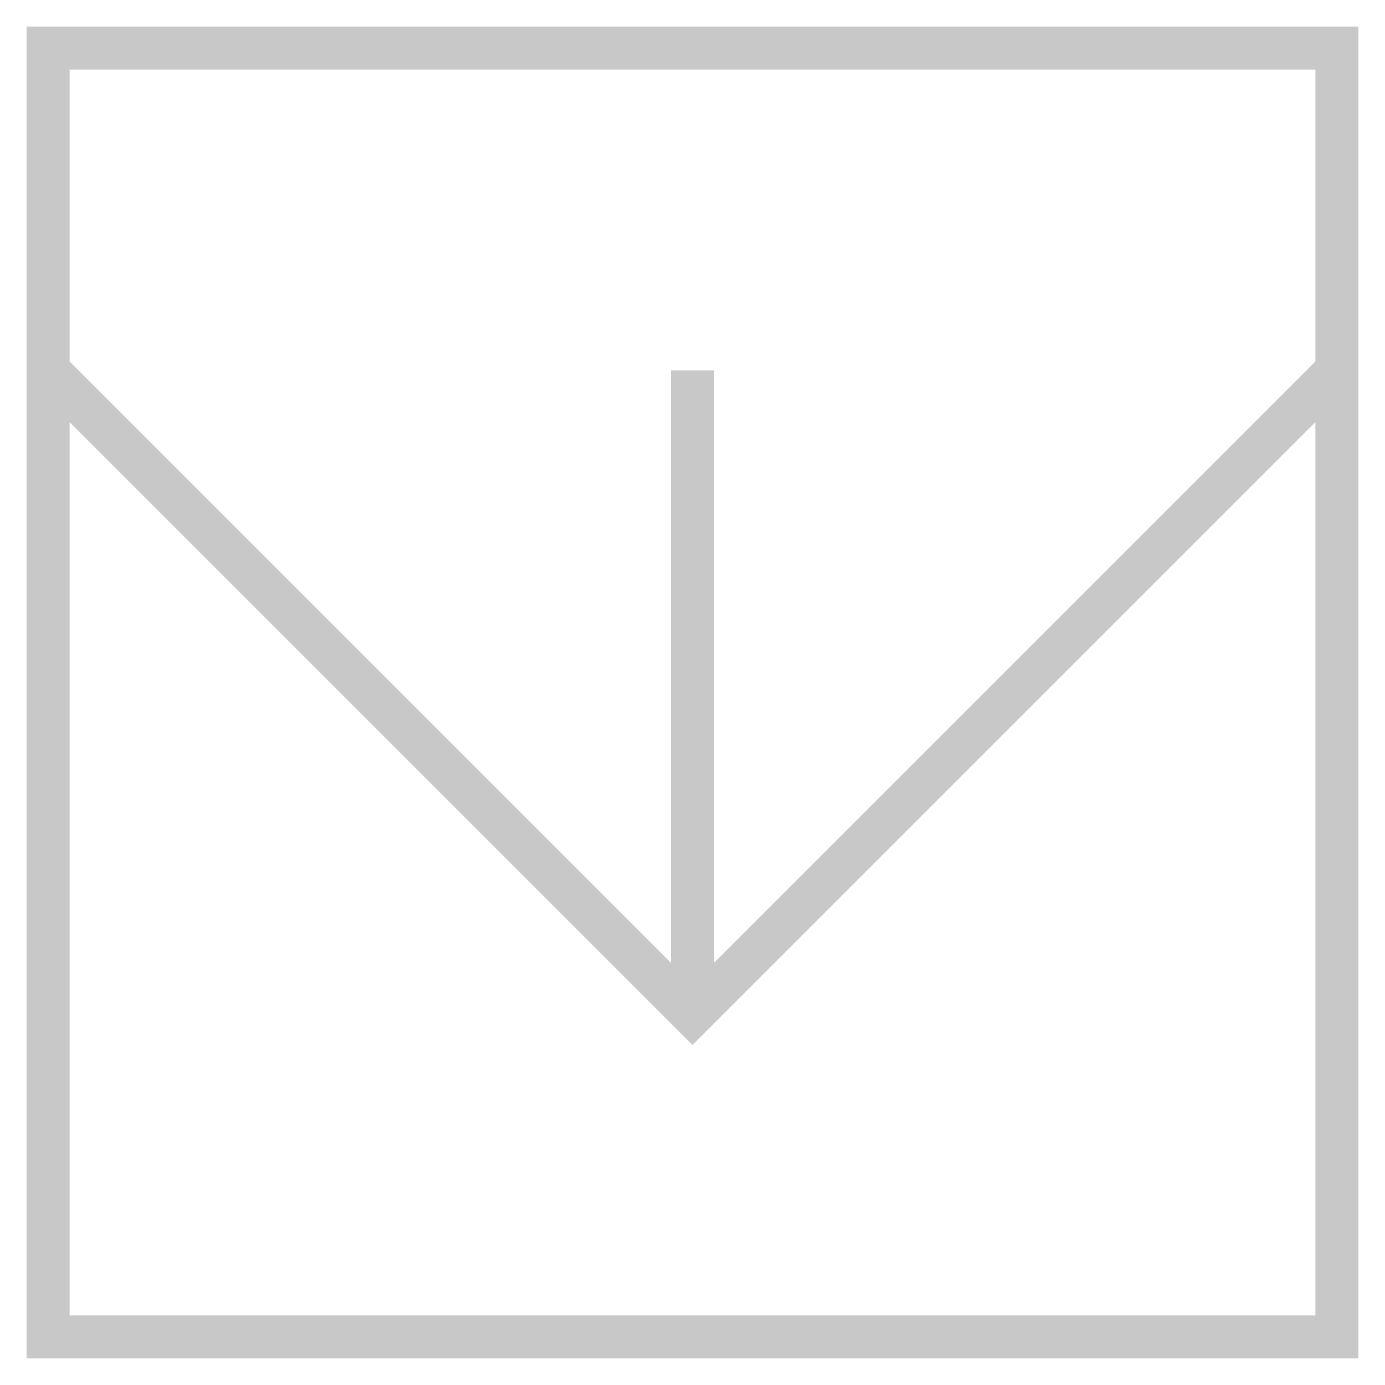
# Model space of a CAD drawing. Header units: millimetres. Extents: x -1.55 to 1.55, y -0.05 to 3.05.
import ezdxf

# ---------------------------------------------------------------- set-up
doc = ezdxf.new("R2010")
doc.units = ezdxf.units.MM

msp = doc.modelspace()

# ---------------------------------------------------------------- linework, layer by layer
at = {"const_width": 0.1}
msp.add_lwpolyline([(1.5, 3), (1.5, 0), (-1.5, 0), (-1.5, 3)], close=True, dxfattribs=at)
msp.add_lwpolyline([(-1.5, 2.25, 0.1, 0.1, 0), (0, 0.75, 0.1, 0.1, 0), (1.5, 2.25, 0, 0, 0)], format="xyseb")
msp.add_lwpolyline([(0, 0.75), (0, 2.25)], dxfattribs=at)

doc.saveas('drawing.dxf')
